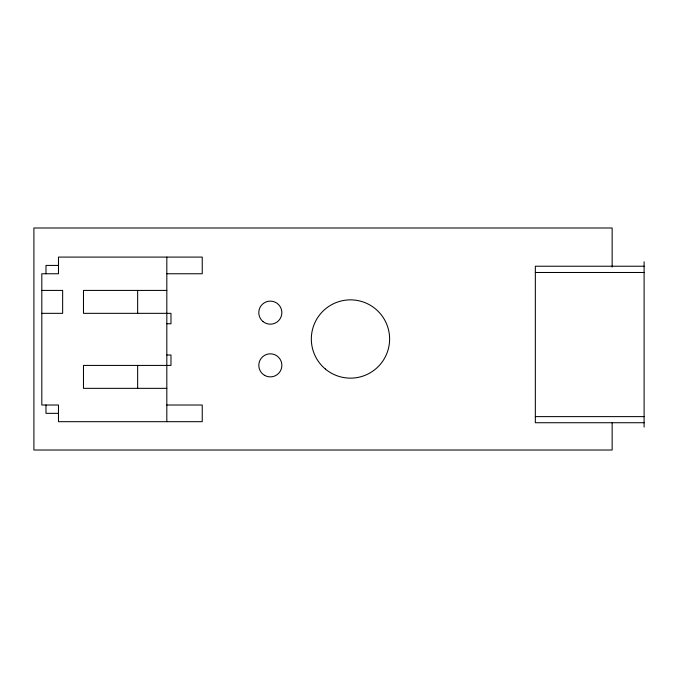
<?xml version="1.0" encoding="UTF-8"?>
<svg xmlns="http://www.w3.org/2000/svg" width="678" height="678" viewBox="0 0 678 678"><rect width="100%" height="100%" fill="white"/><g stroke="black" fill="none" stroke-linecap="round" stroke-linejoin="round"><path stroke-width="1.02" d="M58.477 265.42L45.977 265.42L45.977 273.751M644.1 266.225L535.34 266.225L535.34 422.725L644.1 422.725M535.34 272.488L644.1 272.488M166.822 273.751L202.239 273.751L202.239 257.089L58.477 257.089L58.477 273.751L41.816 273.751L41.816 405.012L58.477 405.012L58.477 421.682L202.239 421.682L202.239 405.012L166.822 405.012M41.816 290.421L62.647 290.421L62.647 313.338L41.816 313.338M166.822 290.421L83.479 290.421L83.479 313.338L170.983 313.338L170.983 323.762L166.915 323.762M166.915 355.009L170.983 355.009L170.983 365.425L83.479 365.425L83.479 388.341L166.822 388.341M58.477 413.343L45.977 413.343L45.977 405.012M535.34 416.623L644.1 416.623M644.1 261.759L644.1 427.072M612.149 267.107L612.149 227.986L33.9 227.986L33.9 450.014L612.149 450.014L612.149 422.521M166.822 257.089L166.822 421.682M137.651 290.421L137.651 313.338M137.651 365.425L137.651 388.341M264.564 375.341A11.534 11.534 0 0 0 281.862 365.349A11.534 11.534 0 0 0 264.564 355.365A11.534 11.534 0 0 0 264.564 375.341M262.911 321.482A11.534 11.534 0 0 0 281.684 314.651A11.534 11.534 0 0 0 266.386 301.812A11.534 11.534 0 0 0 262.911 321.482M325.313 368.985A39.138 39.138 0 0 0 389.019 345.797A39.138 39.138 0 0 0 337.085 302.219A39.138 39.138 0 0 0 325.313 368.985"/></g></svg>
